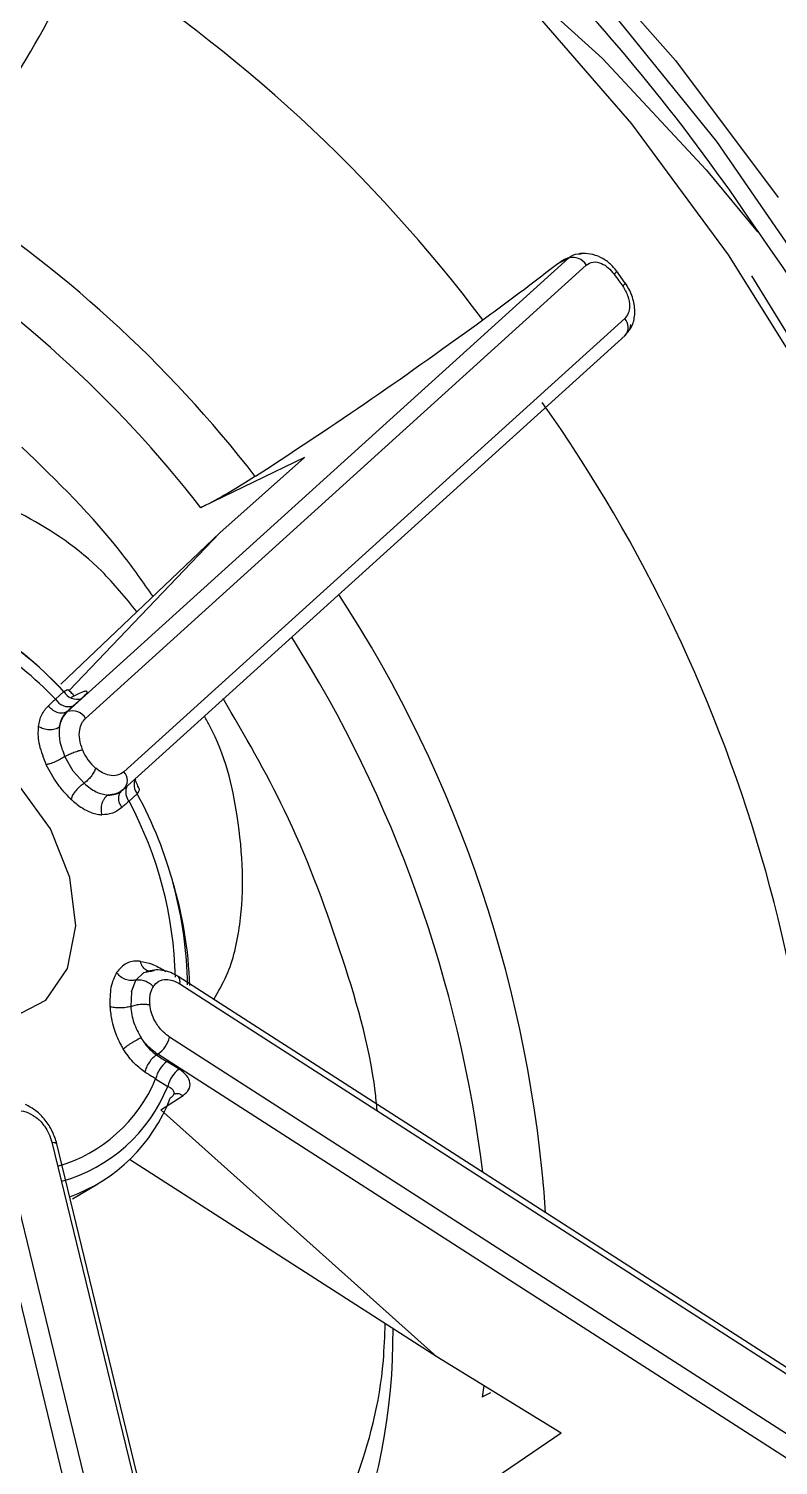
# Model space of a CAD drawing. Extents: x 943 to 1030, y 781 to 934.
# Drawn here: x 959.128 to 959.717, y 860.314 to 861.443 of the extents above; entities that cross this region are included whole.
import ezdxf

# ---------------------------------------------------------------- set-up
doc = ezdxf.new("R2010")
doc.units = 0
doc.header["$MEASUREMENT"] = 0
doc.layers.add('1', color=4, linetype='Continuous')
doc.layers.add('DIM', color=3, linetype='Continuous')
doc.layers.add('GEOMETRY', color=3, linetype='Continuous', lineweight=25)

# ---------------------------------------------------------------- blocks, each defined once
blk = doc.blocks.new('3.5 MID JET')
at = {"layer": 'GEOMETRY'}
for p, q in [((-1.111, -1.3118), (-0.3586, -1.4322)), ((-1.1137, -1.3279), (-0.3613, -1.4483)), ((-0.3763, -1.4836), (-1.1287, -1.3632)), ((-1.1314, -1.3664), (-0.379, -1.4867)), ((-0.4235, -1.4814), (-0.4205, -1.5043)), ((-0.3858, -1.5724), (-0.3824, -1.5928)), ((-0.3619, -1.578), (-0.3711, -1.5846)), ((-0.3449, -1.5859), (-0.3447, -1.5871)), ((-0.2915, -1.587), (-0.3019, -1.582)), ((-0.2915, -1.587), (-0.2844, -1.5937)), ((-0.362, -1.598), (-0.3528, -1.5914)), ((-0.2814, -1.6016), (-0.2844, -1.5937)), ((-0.2832, -1.6099), (-0.2814, -1.6016)), ((-0.1261, -1.616), (-0.114, -1.6119)), ((-0.114, -1.6119), (-0.101, -1.6102)), ((-0.2862, -1.6174), (-0.2872, -1.6182)), ((-0.0565, -1.6209), (-0.0536, -1.6292)), ((-0.0693, -1.6247), (-0.0692, -1.6258)), ((-0.0692, -1.6258), (0.1068, -2.1265)), ((-0.0668, -1.6316), (-0.064, -1.6399)), ((-0.0597, -1.6381), (-0.06, -1.6326)), ((-0.0543, -1.6333), (0.014, -1.7906)), ((-0.0473, -1.6292), (0.014, -1.7906)), ((-0.1499, -1.6513), (-0.1528, -1.6431)), ((-0.1444, -1.6384), (-0.1436, -1.6375)), ((-0.1427, -1.6416), (-0.1425, -1.6427)), ((-0.1423, -1.6435), (0.0337, -2.1442)), ((-0.0795, -1.6367), (0.0965, -2.1374)), ((0.0461, -2.1491), (-0.1299, -1.6484)), ((0.014, -1.7906), (0.0428, -1.8747)), ((0.038, -1.7859), (0.0379, -1.7844)), ((0.0428, -1.8747), (0.038, -1.7859)), ((0.1063, -2.1173), (0.1068, -2.1265)), ((0.1066, -2.1369), (0.1066, -2.136)), ((0.0715, -2.1602), (0.083, -2.1576)), ((0.0811, -2.2695), (0.081, -2.269))]:
    blk.add_line(p, q, dxfattribs=at)
at = {"layer": 'GEOMETRY', "color": 4}
for p, q in [((-0.6487, -1.6975), (-0.4125, -1.5347)), ((-0.6487, -1.6975), (-0.3858, -1.5724)), ((-0.9192, -1.9823), (-0.3447, -1.5871)), ((-0.9103, -1.9959), (-0.3359, -1.6007)), ((-0.3005, -1.6244), (-0.8749, -2.0196)), ((-0.8691, -2.0207), (-0.2947, -1.6254)), ((-0.7419, -1.7644), (-0.7601, -1.6737)), ((-0.7419, -1.7644), (-0.6487, -1.6975)), ((-0.6916, -1.7195), (-0.6918, -1.7181)), ((-0.6838, -1.7227), (-0.6918, -1.7181)), ((-0.691, -1.7253), (-0.6916, -1.7195))]:
    blk.add_line(p, q, dxfattribs=at)
at = {"layer": 'GEOMETRY', "color": 4, "flags": 128}
blk.add_lwpolyline([(1.01, -1.2487), (1.029, -1.3354), (1.0341, -1.424), (1.0253, -1.5135), (1.0027, -1.6027), (0.9664, -1.6907), (0.917, -1.7763), (0.8551, -1.8587), (0.7813, -1.9368), (0.6965, -2.0097), (0.6017, -2.0765), (0.498, -2.1366), (0.3867, -2.1891), (0.269, -2.2335), (0.1464, -2.2692), (0.0202, -2.2958)], dxfattribs=at)
at = {"layer": 'GEOMETRY', "flags": 128}
for points in [[(1.0245, -1.2497), (1.0441, -1.3407), (1.0487, -1.4336), (1.0382, -1.5274), (1.0126, -1.6208), (0.9724, -1.7127), (0.918, -1.8019), (0.8501, -1.8872), (0.7696, -1.9677), (0.6774, -2.0423), (0.5748, -2.11), (0.463, -2.1701), (0.3434, -2.2217), (0.2175, -2.2642), (0.087, -2.2971)], [(0.8094, -1.3176), (0.8321, -1.3992), (0.8411, -1.4829), (0.8365, -1.5678), (0.8182, -1.6527), (0.7864, -1.7366), (0.7416, -1.8185), (0.6843, -1.8972), (0.6153, -1.9718), (0.5354, -2.0415), (0.4456, -2.1052), (0.3471, -2.1622), (0.2411, -2.2118), (0.1289, -2.2533), (0.0685, -2.2716)], [(-0.2369, -1.4412), (-0.2617, -1.4659), (-0.2738, -1.4941), (-0.2715, -1.5225), (-0.2553, -1.5477), (-0.2269, -1.5667), (-0.19, -1.5771), (-0.1489, -1.5777), (-0.1085, -1.5684), (-0.0738, -1.5503)], [(-0.3763, -1.4836), (-0.377, -1.4849), (-0.3776, -1.4859), (-0.3783, -1.4865), (-0.3789, -1.4868), (-0.379, -1.4867)], [(-0.3005, -1.6244), (-0.299, -1.6253), (-0.2975, -1.6258), (-0.2963, -1.6259), (-0.2952, -1.6257), (-0.2947, -1.6254)], [(-0.1414, -1.6461), (-0.1418, -1.6456), (-0.1419, -1.6455)], [(-0.9918, -2.0808), (-0.899, -2.1355), (-0.7969, -2.1821), (-0.6868, -2.2199), (-0.57, -2.2484), (-0.448, -2.2673), (-0.3224, -2.2763), (-0.1946, -2.2753), (-0.0665, -2.2644), (0.0606, -2.2436), (0.1849, -2.2133), (0.3049, -2.1738), (0.4192, -2.1255), (0.5261, -2.0693), (0.6245, -2.0056)], [(-1.0029, -2.0845), (-0.909, -2.14), (-0.8056, -2.1871), (-0.6941, -2.2254), (-0.5758, -2.2543), (-0.4522, -2.2734), (-0.325, -2.2825), (-0.1956, -2.2815), (-0.0658, -2.2705), (0.0384, -2.2542)]]:
    blk.add_lwpolyline(points, dxfattribs=at)
at = {"layer": 'GEOMETRY', "color": 4}
for centre, radius, start, end in [((-0.4367, -1.2363), 0.4728, 201.4111, 247.8503), ((-0.2494, -0.8603), 1.0142, 251.1293, 280.3681)]:
    blk.add_arc(centre, radius, start, end, dxfattribs=at)
at = {"layer": 'GEOMETRY'}
for centre, radius, start, end in [((-0.2886, -1.4868), 0.1328, 177.0524, 226.2844), ((-0.2825, -1.4949), 0.126, 172.7478, 225.3399), ((-0.2767, -1.4941), 0.1196, 173.5718, 224.516), ((-0.1421, -1.3813), 0.2632, 289.64, 320.0247), ((-0.3751, -1.5967), 0.0228, 13.276, 54.9048), ((-0.3842, -1.6032), 0.0228, 13.276, 54.9048), ((-0.3231, -1.5827), 0.0221, 191.5676, 234.6733), ((-0.1598, -1.3542), 0.286, 291.1728, 305.3084), ((-0.1624, -1.3309), 0.3174, 290.1777, 305.268), ((-0.182, -1.3371), 0.3074, 248.5582, 275.4418), ((-0.0549, -1.6328), 0.012, 97.5675, 174.2399), ((-0.1918, -1.3375), 0.3146, 248.9926, 264.1669), ((-0.1831, -1.3301), 0.3229, 248.1065, 275.8936), ((-0.102, -1.6623), 0.0373, 89.1913, 116.6442), ((-0.0812, -1.6249), 0.012, 277.9471, 355.301), ((-0.052, -1.6411), 0.012, 97.5674, 174.2401), ((-0.1495, -1.654), 0.0114, 48.4463, 106.9239), ((-0.1334, -1.6393), 0.00973, 200.7558, 290.8859), ((-0.2087, -0.8767), 0.9406, 285.1992, 305.0426), ((-0.1466, -1.6619), 0.011, 42.0318, 107.4984), ((-0.2052, -0.9026), 0.9635, 284.9918, 305.0326), ((1.3424, -1.1065), 1.1537, 210.4708, 221.3196), ((-0.2521, -0.8038), 1.0212, 254.2631, 279.5088), ((-0.2017, -0.9005), 1.1814, 284.2038, 304.994), ((-0.2496, -0.8989), 1.1935, 243.223, 282.5775), ((-0.227, -0.7518), 1.5487, 281.4726, 302.3757), ((0.0949, -2.1255), 0.012, 277.9471, 355.3009), ((0.0426, -2.1397), 0.00998, 207.1137, 290.2407), ((-0.2662, -0.7458), 1.5627, 247.6111, 282.8378)]:
    blk.add_arc(centre, radius, start, end, dxfattribs=at)
at = {"layer": 'GEOMETRY', "color": 4}
blk.add_open_spline([(-0.8279, -1.4149), (-0.8245, -1.4304), (-0.8152, -1.4725), (-0.7771, -1.5361), (-0.7159, -1.6022), (-0.6582, -1.6474), (-0.6178, -1.666), (-0.6089, -1.6701)], degree=3, knots=[0, 0, 0, 0, 0.149603, 0.408621, 0.66764, 0.926658, 1, 1, 1, 1], dxfattribs=at)
at = {"layer": 'GEOMETRY'}
for points, knots in [([(-0.3481, -1.4757), (-0.3463, -1.4736), (-0.3431, -1.4697), (-0.3429, -1.4655), (-0.3429, -1.4636)], [0, 0, 0, 0, 0.559342, 1, 1, 1, 1]), ([(-0.3789, -1.4867), (-0.3755, -1.4871), (-0.3686, -1.4877), (-0.358, -1.4857), (-0.3482, -1.4819), (-0.3434, -1.4779), (-0.3409, -1.4759)], [0, 0, 0, 0, 0.250159, 0.497716, 0.746586, 1, 1, 1, 1]), ([(-0.3481, -1.4757), (-0.3501, -1.4773), (-0.354, -1.4806), (-0.3618, -1.4832), (-0.3694, -1.4842), (-0.374, -1.4838), (-0.3763, -1.4836)], [0, 0, 0, 0, 0.27932, 0.557326, 0.776823, 1, 1, 1, 1]), ([(-0.3537, -1.5723), (-0.3502, -1.5703), (-0.3433, -1.5663), (-0.3348, -1.5645), (-0.3306, -1.5636)], [0, 0, 0, 0, 0.500266, 1, 1, 1, 1]), ([(-0.2957, -1.5669), (-0.2967, -1.5666), (-0.2993, -1.5657), (-0.3024, -1.5649), (-0.307, -1.5639), (-0.3141, -1.5628), (-0.3223, -1.5627), (-0.328, -1.5633), (-0.3298, -1.5635), (-0.3304, -1.5636), (-0.3306, -1.5636)], [0, 0, 0, 0, 0.0868346, 0.2454053, 0.2711256, 0.4933178, 0.8463077, 0.9486484, 0.9807492, 1, 1, 1, 1]), ([(-0.3279, -1.5799), (-0.3279, -1.5787), (-0.328, -1.5768), (-0.3283, -1.5738), (-0.3287, -1.5714), (-0.3291, -1.5691), (-0.3297, -1.5663), (-0.3302, -1.5647), (-0.3306, -1.5636)], [0, 0, 0, 0, 0.2396939, 0.3685128, 0.4999999, 0.6314869, 0.7603059, 1, 1, 1, 1]), ([(-0.3019, -1.582), (-0.3017, -1.5807), (-0.3013, -1.5781), (-0.2998, -1.5736), (-0.2978, -1.5695), (-0.2964, -1.5677), (-0.2957, -1.5669)], [0, 0, 0, 0, 0.240558, 0.5000615, 0.7595308, 1, 1, 1, 1]), ([(-0.2731, -1.582), (-0.2757, -1.579), (-0.281, -1.573), (-0.2908, -1.5689), (-0.2957, -1.5669)], [0, 0, 0, 0, 0.4994343, 1, 1, 1, 1]), ([(-0.018, -1.7064), (-0.0043, -1.7024), (0.0348, -1.6908), (0.0914, -1.653), (0.1383, -1.6055), (0.1445, -1.5707), (0.1467, -1.5587)], [0, 0, 0, 0, 0.157386, 0.451885, 0.811223, 1, 1, 1, 1]), ([(-0.3619, -1.578), (-0.3604, -1.5769), (-0.3577, -1.575), (-0.3549, -1.5731), (-0.3537, -1.5723)], [0, 0, 0, 0, 0.56002, 1, 1, 1, 1]), ([(-0.3449, -1.5859), (-0.3452, -1.5848), (-0.3457, -1.5823), (-0.3479, -1.5783), (-0.3507, -1.5747), (-0.3527, -1.5731), (-0.3537, -1.5723)], [0, 0, 0, 0, 0.2408679, 0.5, 0.7591321, 1, 1, 1, 1]), ([(-0.3019, -1.582), (-0.3061, -1.5808), (-0.3145, -1.5786), (-0.3234, -1.5795), (-0.3279, -1.58)], [0, 0, 0, 0, 0.502636, 1, 1, 1, 1]), ([(-0.3824, -1.5928), (-0.3815, -1.592), (-0.3798, -1.5905), (-0.3788, -1.5885), (-0.3789, -1.5874), (-0.3789, -1.5872)], [0, 0, 0, 0, 0.450077, 0.903088, 1, 1, 1, 1]), ([(-0.3711, -1.5846), (-0.3721, -1.5854), (-0.3737, -1.5868), (-0.3758, -1.5873), (-0.3771, -1.5872), (-0.3783, -1.5867), (-0.3793, -1.5857), (-0.38, -1.5845), (-0.3803, -1.5834), (-0.3804, -1.5828)], [0, 0, 0, 0, 0.270234, 0.399657, 0.525307, 0.647625, 0.767124, 0.884374, 1, 1, 1, 1]), ([(-0.378, -1.5867), (-0.378, -1.587), (-0.378, -1.5874), (-0.3782, -1.5872), (-0.3782, -1.5872)], [0, 0, 0, 0, 0.944694, 1, 1, 1, 1]), ([(-0.3449, -1.5859), (-0.3464, -1.5869), (-0.3491, -1.5887), (-0.3517, -1.5906), (-0.3528, -1.5914)], [0, 0, 0, 0, 0.559996, 1, 1, 1, 1]), ([(-0.3279, -1.5799), (-0.331, -1.5805), (-0.3373, -1.5816), (-0.3424, -1.5845), (-0.3449, -1.5859)], [0, 0, 0, 0, 0.502456, 1, 1, 1, 1]), ([(-0.3447, -1.5871), (-0.3422, -1.5856), (-0.3372, -1.5825), (-0.331, -1.5808), (-0.3279, -1.5799)], [0, 0, 0, 0, 0.499837, 1, 1, 1, 1]), ([(-0.3019, -1.582), (-0.302, -1.5832), (-0.3021, -1.5856), (-0.3031, -1.5896), (-0.3046, -1.5934), (-0.3058, -1.5953), (-0.3064, -1.5963)], [0, 0, 0, 0, 0.25, 0.5, 0.75, 1, 1, 1, 1]), ([(-0.2844, -1.5937), (-0.2841, -1.5925), (-0.2836, -1.5899), (-0.2809, -1.5862), (-0.2772, -1.5833), (-0.2744, -1.5825), (-0.2731, -1.582)], [0, 0, 0, 0, 0.240495, 0.499938, 0.759416, 1, 1, 1, 1]), ([(-0.2722, -1.6027), (-0.272, -1.6023), (-0.2701, -1.5988), (-0.2683, -1.5916), (-0.2714, -1.5853), (-0.2731, -1.582)], [0, 0, 0, 0, 0.056946, 0.50718, 1, 1, 1, 1]), ([(-0.3824, -1.5928), (-0.3817, -1.5949), (-0.3804, -1.5992), (-0.3754, -1.6022), (-0.369, -1.6021), (-0.3643, -1.5994), (-0.362, -1.598)], [0, 0, 0, 0, 0.2484262, 0.4961656, 0.7459269, 1, 1, 1, 1]), ([(-0.3359, -1.6007), (-0.3335, -1.5994), (-0.3287, -1.5967), (-0.3205, -1.595), (-0.3128, -1.5948), (-0.3085, -1.5958), (-0.3064, -1.5963)], [0, 0, 0, 0, 0.279392, 0.559573, 0.778985, 1, 1, 1, 1]), ([(-0.2992, -1.5995), (-0.3004, -1.5988), (-0.3026, -1.5975), (-0.3052, -1.5966), (-0.3064, -1.5963)], [0, 0, 0, 0, 0.5547628, 1, 1, 1, 1]), ([(-0.2943, -1.6043), (-0.2951, -1.6033), (-0.2964, -1.6016), (-0.2983, -1.6001), (-0.2992, -1.5995)], [0, 0, 0, 0, 0.564334, 1, 1, 1, 1]), ([(-0.2844, -1.5937), (-0.2846, -1.5948), (-0.2852, -1.597), (-0.2875, -1.6001), (-0.2906, -1.6028), (-0.2931, -1.6038), (-0.2943, -1.6043)], [0, 0, 0, 0, 0.25, 0.5, 0.75, 1, 1, 1, 1]), ([(-0.1336, -1.6017), (-0.1345, -1.6021), (-0.1369, -1.6032), (-0.1394, -1.6045), (-0.1428, -1.6066), (-0.1475, -1.61), (-0.1515, -1.6144), (-0.1535, -1.6177), (-0.1541, -1.6188), (-0.1542, -1.6191), (-0.1543, -1.6193)], [0, 0, 0, 0, 0.0868743, 0.2454144, 0.2715165, 0.4933363, 0.8464113, 0.9487222, 0.9807914, 1, 1, 1, 1]), ([(-0.1336, -1.6017), (-0.1312, -1.6007), (-0.1262, -1.5987), (-0.1153, -1.5956), (-0.1068, -1.5948), (-0.1012, -1.5942)], [0, 0, 0, 0, 0.252181, 0.501741, 1, 1, 1, 1]), ([(-0.1261, -1.616), (-0.1264, -1.6147), (-0.127, -1.612), (-0.1289, -1.6076), (-0.1312, -1.6039), (-0.1329, -1.6024), (-0.1336, -1.6017)], [0, 0, 0, 0, 0.240564, 0.500068, 0.759534, 1, 1, 1, 1]), ([(-0.101, -1.6102), (-0.1012, -1.6089), (-0.1016, -1.6061), (-0.1018, -1.6014), (-0.1017, -1.5971), (-0.1013, -1.5951), (-0.1012, -1.5942)], [0, 0, 0, 0, 0.240495, 0.499939, 0.759416, 1, 1, 1, 1]), ([(-0.0711, -1.6001), (-0.0715, -1.5999), (-0.0755, -1.5976), (-0.0848, -1.5944), (-0.0956, -1.5943), (-0.1012, -1.5942)], [0, 0, 0, 0, 0.0574324, 0.5071644, 1, 1, 1, 1]), ([(-0.0781, -1.615), (-0.0782, -1.6138), (-0.0783, -1.6113), (-0.077, -1.607), (-0.0745, -1.603), (-0.0724, -1.6012), (-0.0714, -1.6003)], [0, 0, 0, 0, 0.2394331, 0.4981191, 0.7578512, 1, 1, 1, 1]), ([(-0.0714, -1.6003), (-0.0713, -1.6003), (-0.0712, -1.6002), (-0.0711, -1.6001), (-0.0711, -1.6001)], [0, 0, 0, 0, 0.561783, 1, 1, 1, 1]), ([(-0.0711, -1.6001), (-0.0684, -1.602), (-0.063, -1.6057), (-0.0604, -1.611), (-0.0591, -1.6137)], [0, 0, 0, 0, 0.499734, 1, 1, 1, 1]), ([(-0.2943, -1.6043), (-0.2934, -1.6062), (-0.2916, -1.6099), (-0.2927, -1.6156), (-0.2957, -1.6206), (-0.2989, -1.6231), (-0.3005, -1.6244)], [0, 0, 0, 0, 0.279775, 0.557669, 0.777003, 1, 1, 1, 1]), ([(-0.2949, -1.6256), (-0.293, -1.6242), (-0.2893, -1.6214), (-0.2852, -1.616), (-0.2824, -1.61), (-0.2818, -1.6059), (-0.2815, -1.6038)], [0, 0, 0, 0, 0.245914, 0.495132, 0.746981, 1, 1, 1, 1]), ([(-0.2722, -1.6027), (-0.2738, -1.6053), (-0.2772, -1.6105), (-0.2832, -1.6151), (-0.2862, -1.6174)], [0, 0, 0, 0, 0.499734, 1, 1, 1, 1]), ([(-0.2831, -1.6099), (-0.283, -1.6088), (-0.2828, -1.607), (-0.2814, -1.6051), (-0.28, -1.6039), (-0.2783, -1.6031), (-0.2757, -1.6024), (-0.2736, -1.6026), (-0.2722, -1.6027)], [0, 0, 0, 0, 0.239694, 0.3685129, 0.4999999, 0.631487, 0.7603059, 1, 1, 1, 1]), ([(-0.1015, -1.6251), (-0.1014, -1.624), (-0.101, -1.622), (-0.1008, -1.618), (-0.1008, -1.6139), (-0.1009, -1.6114), (-0.101, -1.6102)], [0, 0, 0, 0, 0.25, 0.5, 0.75, 1, 1, 1, 1]), ([(-0.0781, -1.6151), (-0.0814, -1.6135), (-0.088, -1.6104), (-0.0966, -1.6103), (-0.101, -1.6102)], [0, 0, 0, 0, 0.497946, 1, 1, 1, 1]), ([(-0.1552, -1.6359), (-0.1559, -1.633), (-0.1572, -1.6274), (-0.1553, -1.622), (-0.1543, -1.6193)], [0, 0, 0, 0, 0.500266, 1, 1, 1, 1]), ([(-0.1419, -1.6297), (-0.1422, -1.6285), (-0.1427, -1.6267), (-0.1444, -1.6244), (-0.146, -1.6228), (-0.148, -1.6214), (-0.1507, -1.62), (-0.1529, -1.6195), (-0.1543, -1.6193)], [0, 0, 0, 0, 0.239694, 0.368513, 0.5, 0.631487, 0.760306, 1, 1, 1, 1]), ([(-0.1261, -1.616), (-0.1297, -1.6179), (-0.1368, -1.6216), (-0.1402, -1.6271), (-0.1419, -1.6297)], [0, 0, 0, 0, 0.502635, 1, 1, 1, 1]), ([(-0.0781, -1.615), (-0.0761, -1.6166), (-0.072, -1.6197), (-0.0701, -1.6238), (-0.0692, -1.6258)], [0, 0, 0, 0, 0.500163, 1, 1, 1, 1]), ([(-0.0693, -1.6247), (-0.0702, -1.6227), (-0.0721, -1.6188), (-0.0761, -1.6163), (-0.0781, -1.615)], [0, 0, 0, 0, 0.497544, 1, 1, 1, 1]), ([(-0.0693, -1.6247), (-0.0692, -1.6235), (-0.069, -1.6212), (-0.0668, -1.6178), (-0.0633, -1.6151), (-0.0604, -1.6141), (-0.0591, -1.6137)], [0, 0, 0, 0, 0.240868, 0.5, 0.759132, 1, 1, 1, 1]), ([(-0.0591, -1.6137), (-0.0586, -1.615), (-0.0577, -1.6174), (-0.0568, -1.6198), (-0.0565, -1.6209)], [0, 0, 0, 0, 0.559971, 1, 1, 1, 1]), ([(-0.1427, -1.6416), (-0.1431, -1.6406), (-0.1439, -1.6385), (-0.1469, -1.6363), (-0.1509, -1.6352), (-0.1538, -1.6357), (-0.1552, -1.6359)], [0, 0, 0, 0, 0.2408679, 0.5, 0.7591321, 1, 1, 1, 1]), ([(-0.1528, -1.6431), (-0.1533, -1.6417), (-0.1541, -1.6393), (-0.1549, -1.6369), (-0.1552, -1.6359)], [0, 0, 0, 0, 0.56002, 1, 1, 1, 1]), ([(-0.1419, -1.6297), (-0.1427, -1.6316), (-0.1442, -1.6355), (-0.1432, -1.6395), (-0.1427, -1.6416)], [0, 0, 0, 0, 0.502456, 1, 1, 1, 1]), ([(-0.1425, -1.6427), (-0.143, -1.6406), (-0.144, -1.6363), (-0.1426, -1.6319), (-0.1419, -1.6297)], [0, 0, 0, 0, 0.499837, 1, 1, 1, 1]), ([(-0.1299, -1.6484), (-0.1303, -1.6464), (-0.131, -1.6425), (-0.1285, -1.6369), (-0.1244, -1.6323), (-0.1207, -1.6301), (-0.1188, -1.629)], [0, 0, 0, 0, 0.279495, 0.559752, 0.779301, 1, 1, 1, 1]), ([(-0.1015, -1.6251), (-0.0986, -1.6253), (-0.0929, -1.6257), (-0.0863, -1.6286), (-0.0816, -1.6324), (-0.0802, -1.6353), (-0.0795, -1.6367)], [0, 0, 0, 0, 0.279335, 0.557392, 0.776893, 1, 1, 1, 1]), ([(-0.0668, -1.6316), (-0.0673, -1.6303), (-0.0681, -1.6279), (-0.0689, -1.6257), (-0.0693, -1.6247)], [0, 0, 0, 0, 0.559996, 1, 1, 1, 1]), ([(-0.0593, -1.635), (-0.0591, -1.6351), (-0.0587, -1.6353), (-0.0571, -1.6343), (-0.0547, -1.6333), (-0.0532, -1.6326)], [0, 0, 0, 0, 0.147555, 0.44952, 1, 1, 1, 1]), ([(-0.0531, -1.6326), (-0.0532, -1.6326), (-0.0532, -1.6326), (-0.0534, -1.6318), (-0.0536, -1.6302), (-0.0536, -1.6292)], [0, 0, 0, 0, 0.226073, 0.4767, 1, 1, 1, 1]), ([(-0.322, -1.6443), (-0.3178, -1.6499), (-0.306, -1.6657), (-0.267, -1.694), (-0.2044, -1.7178), (-0.1451, -1.7274), (-0.1171, -1.7239), (-0.1141, -1.7236)], [0, 0, 0, 0, 0.1102487, 0.308953, 0.6755106, 0.9662496, 1, 1, 1, 1]), ([(-0.064, -1.6399), (-0.0633, -1.6417), (-0.0619, -1.6453), (-0.0604, -1.6465), (-0.0595, -1.6443), (-0.0596, -1.6402), (-0.0597, -1.6381)], [0, 0, 0, 0, 0.255068, 0.505102, 0.752739, 1, 1, 1, 1]), ([(-0.1499, -1.6513), (-0.1493, -1.6523), (-0.1483, -1.6536), (-0.1475, -1.6543), (-0.1473, -1.6543), (-0.1472, -1.6543)], [0, 0, 0, 0, 0.544769, 0.805673, 1, 1, 1, 1]), ([(-0.1472, -1.6543), (-0.1455, -1.6542), (-0.1428, -1.654), (-0.1401, -1.6542), (-0.1395, -1.6539), (-0.1392, -1.6538)], [0, 0, 0, 0, 0.469706, 0.7426, 1, 1, 1, 1]), ([(-0.0118, -1.7227), (0.0014, -1.7199), (0.0534, -1.7086), (0.1009, -1.6882), (0.1363, -1.673)], [0, 0, 0, 0, 0.253789, 1, 1, 1, 1]), ([(-0.452, -1.7291), (-0.4472, -1.7306), (-0.4076, -1.7428), (-0.3246, -1.752), (-0.2131, -1.7564), (-0.1402, -1.7469), (-0.107, -1.7425)], [0, 0, 0, 0, 0.046422, 0.382157, 0.717893, 1, 1, 1, 1]), ([(0.0441, -1.8334), (0.0426, -1.8246), (0.0398, -1.8072), (0.0386, -1.793), (0.038, -1.7859)], [0, 0, 0, 0, 0.499405, 1, 1, 1, 1]), ([(0.0441, -1.8334), (0.0508, -1.8697), (0.0643, -1.9422), (0.0803, -2.0113), (0.0882, -2.0458)], [0, 0, 0, 0, 0.500491, 1, 1, 1, 1]), ([(0.0882, -2.0458), (0.0916, -2.0595), (0.0975, -2.084), (0.1036, -2.1071), (0.1063, -2.1173)], [0, 0, 0, 0, 0.560165, 1, 1, 1, 1]), ([(0.1063, -2.1173), (0.1071, -2.1213), (0.1082, -2.1261), (0.1062, -2.1304), (0.1059, -2.1311)], [0, 0, 0, 0, 0.840173, 1, 1, 1, 1]), ([(0.1068, -2.1265), (0.1076, -2.1293), (0.1085, -2.1329), (0.1065, -2.1363), (0.1061, -2.137)], [0, 0, 0, 0, 0.796726, 1, 1, 1, 1]), ([(0.04, -2.1515), (0.0396, -2.1512), (0.036, -2.1493), (0.0347, -2.1462), (0.0335, -2.1434)], [0, 0, 0, 0, 0.134252, 1, 1, 1, 1]), ([(0.0965, -2.1374), (0.0968, -2.1394), (0.0974, -2.1433), (0.0937, -2.1488), (0.0881, -2.1528), (0.0837, -2.1541), (0.0815, -2.1548)], [0, 0, 0, 0, 0.278443, 0.557745, 0.778799, 1, 1, 1, 1]), ([(0.0827, -2.1577), (0.0854, -2.1568), (0.0909, -2.1552), (0.098, -2.1502), (0.1037, -2.1439), (0.1056, -2.1391), (0.1066, -2.1367)], [0, 0, 0, 0, 0.243022, 0.490581, 0.743456, 1, 1, 1, 1]), ([(0.0351, -2.1463), (0.0357, -2.1478), (0.037, -2.1505), (0.0415, -2.1552), (0.0492, -2.1595), (0.0586, -2.1613), (0.0663, -2.1612), (0.07, -2.1605), (0.0719, -2.1602)], [0, 0, 0, 0, 0.133426, 0.262518, 0.512132, 0.755794, 0.877344, 1, 1, 1, 1]), ([(0.0702, -2.1574), (0.0672, -2.1578), (0.0613, -2.1586), (0.0537, -2.1567), (0.0484, -2.1533), (0.0468, -2.1505), (0.0461, -2.1491)], [0, 0, 0, 0, 0.278691, 0.558021, 0.778955, 1, 1, 1, 1]), ([(0.0815, -2.1548), (0.0794, -2.1553), (0.0756, -2.1562), (0.0718, -2.1571), (0.0702, -2.1574)], [0, 0, 0, 0, 0.560002, 1, 1, 1, 1]), ([(0.0815, -2.1548), (0.0818, -2.1556), (0.0824, -2.1573), (0.0828, -2.1575), (0.083, -2.1576)], [0, 0, 0, 0, 0.4852951, 1, 1, 1, 1]), ([(0.0716, -2.1602), (0.0714, -2.1601), (0.0711, -2.1599), (0.0705, -2.1582), (0.0702, -2.1574)], [0, 0, 0, 0, 0.512698, 1, 1, 1, 1])]:
    blk.add_open_spline(points, degree=3, knots=knots, dxfattribs=at)
blk.add_open_spline([(-0.1188, -1.629), (-0.1196, -1.6282), (-0.1211, -1.6266), (-0.1233, -1.6232), (-0.1251, -1.6195), (-0.1258, -1.6171), (-0.1261, -1.616)], degree=3, dxfattribs=at)
blk = doc.blocks.new('AIRA')
at = {"layer": '1', "color": 3, "linetype": 'Continuous', "lineweight": 25}
for points, knots in [([(12.9176, 60.1096), (12.961, 60.1157), (13.0478, 60.128), (13.1785, 60.1431), (13.3129, 60.1561), (13.4511, 60.1666), (13.5884, 60.174), (13.7323, 60.1788), (13.8852, 60.1803), (14.0143, 60.1782), (14.1076, 60.1749), (14.1626, 60.1724), (14.2173, 60.1695), (14.2668, 60.1664), (14.3145, 60.163), (14.366, 60.159), (14.4328, 60.1531), (14.496, 60.1466), (14.5506, 60.1404), (14.5917, 60.1354), (14.6356, 60.1297), (14.6823, 60.1231), (14.7288, 60.1161), (14.793, 60.1059), (14.8808, 60.0904), (15.0014, 60.0662), (15.1217, 60.0381), (15.228, 60.01), (15.3173, 59.9843), (15.402, 59.9579), (15.4887, 59.9288), (15.5803, 59.8956), (15.6744, 59.8589), (15.8169, 59.7989), (16.0043, 59.7098), (16.2376, 59.5757), (16.4291, 59.4417), (16.5778, 59.3216), (16.6876, 59.2243), (16.796, 59.1189), (16.8964, 59.0117), (16.9989, 58.8923), (17.0961, 58.7684), (17.1818, 58.6476), (17.2481, 58.5472), (17.3064, 58.4539), (17.3654, 58.3532), (17.4223, 58.2493), (17.4715, 58.1532), (17.5188, 58.0551), (17.5633, 57.9569), (17.6059, 57.8557), (17.6389, 57.7723), (17.6698, 57.6898), (17.6952, 57.6179), (17.7207, 57.5416), (17.7442, 57.468), (17.7714, 57.3771), (17.7981, 57.2795), (17.8218, 57.185), (17.8397, 57.1073), (17.8527, 57.047), (17.8617, 57.0039), (17.8663, 56.9787), (17.8689, 56.9673), (17.8694, 56.9644), (17.8695, 56.9637), (17.8695, 56.9635), (17.8695, 56.9634), (17.8695, 56.9634), (17.8695, 56.9634)], [0, 0, 0, 0, 0.0233049, 0.0465969, 0.0698906, 0.0950504, 0.1201554, 0.142742, 0.1712466, 0.2008591, 0.2106835, 0.220226, 0.2297107, 0.2393359, 0.2461416, 0.2546707, 0.2662915, 0.2810254, 0.2876722, 0.2948067, 0.302432, 0.3105514, 0.3191689, 0.326663, 0.3439508, 0.3648759, 0.3894007, 0.4065666, 0.4202203, 0.4358751, 0.4507076, 0.4654171, 0.4836594, 0.4998785, 0.5399182, 0.5819775, 0.6237212, 0.6439179, 0.6649089, 0.686184, 0.7071456, 0.7251516, 0.7497306, 0.7696435, 0.7830418, 0.7962648, 0.8119314, 0.8275688, 0.8412108, 0.852705, 0.8686368, 0.8817772, 0.8940014, 0.9024052, 0.9149968, 0.9227841, 0.9328208, 0.9443006, 0.9588953, 0.9714772, 0.9817305, 0.989693, 0.9953857, 0.9988203, 0.9997096, 0.9999248, 0.9999784, 0.9999931, 0.9999975, 1, 1, 1, 1]), ([(12.9322, 59.5793), (13.0089, 59.5876), (13.1611, 59.6042), (13.3907, 59.6209), (13.6216, 59.6315), (13.853, 59.6343), (14.0909, 59.629), (14.3012, 59.6162), (14.484, 59.5992), (14.6313, 59.5815), (14.7748, 59.5604), (14.9145, 59.5357), (15.0505, 59.5074), (15.1828, 59.4756), (15.3113, 59.4403), (15.4414, 59.3997), (15.5727, 59.3533), (15.7049, 59.3), (15.8319, 59.242), (15.9539, 59.1793), (16.0782, 59.1076), (16.2039, 59.0258), (16.3297, 58.9325), (16.4477, 58.8328), (16.5579, 58.7267), (16.6736, 58.5997), (16.7913, 58.4476), (16.8933, 58.2861), (16.9711, 58.1378), (17.0303, 58.0058), (17.0888, 57.8505), (17.1429, 57.6688), (17.1874, 57.4593), (17.2184, 57.2396), (17.2267, 57.0913), (17.2309, 57.0152)], [0, 0, 0, 0, 0.046954, 0.093221, 0.139609, 0.186593, 0.232321, 0.281829, 0.311643, 0.340633, 0.368812, 0.396193, 0.422791, 0.44862, 0.4737, 0.498047, 0.524848, 0.550724, 0.575715, 0.599865, 0.623223, 0.650247, 0.676195, 0.70118, 0.72533, 0.748785, 0.780865, 0.812116, 0.832754, 0.85341, 0.874244, 0.903726, 0.934283, 0.966271, 1, 1, 1, 1])]:
    blk.add_open_spline(points, degree=3, knots=knots, dxfattribs=at)
at = {"layer": 'DIM', "rotation": 112.7593601751666}
blk.add_blockref('3.5 MID JET', (14.4551, 57.1754), dxfattribs=at)

msp = doc.modelspace()

# ---------------------------------------------------------------- block references
at = {"layer": '1'}
msp.add_blockref('AIRA', (943.1775, 803.1658), dxfattribs=at)

doc.saveas('drawing.dxf')
